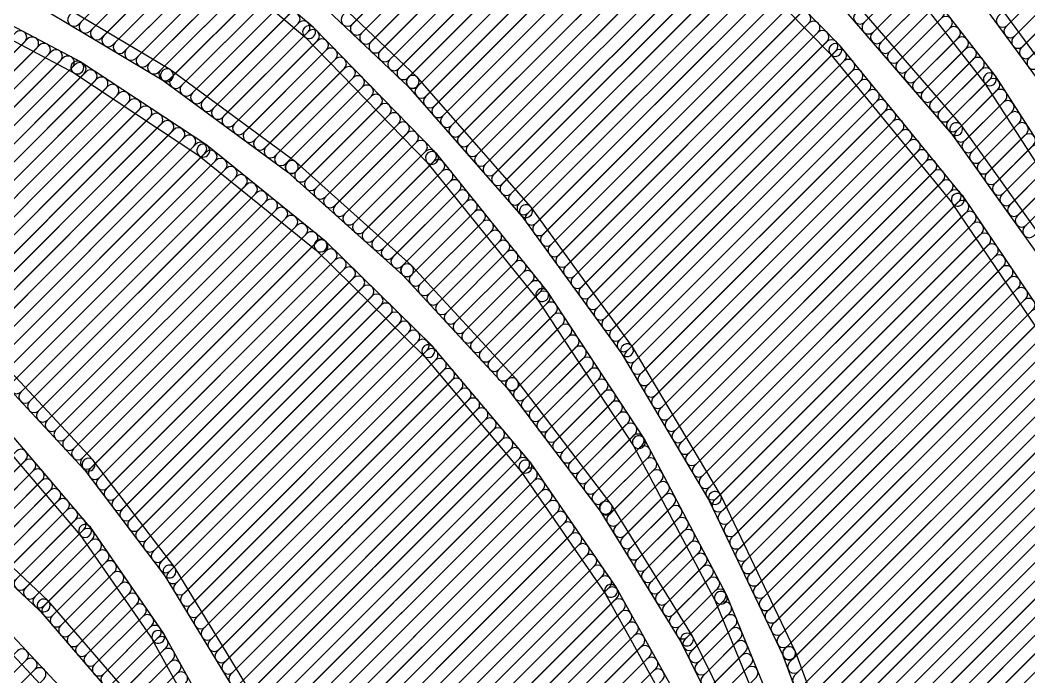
# Model space of a CAD drawing. Extents: x -0.1 to 56.1, y -0.1 to 56.2.
# Drawn here: x 36.77 to 46.71, y 36.04 to 42.51 of the extents above; entities that cross this region are included whole.
import ezdxf

# ---------------------------------------------------------------- set-up
doc = ezdxf.new("R2010")
doc.units = 0
doc.layers.add('1', color=22, linetype='CONTINUOUS')
doc.layers.add('41', color=22, linetype='CONTINUOUS')

msp = doc.modelspace()

# ---------------------------------------------------------------- linework, layer by layer
at = {"layer": '1'}
for points in [[(40.0417, 42.4664), (42.2089, 44.6336, 1), (42.1191, 44.7234), (39.9519, 42.5562, 1)], [(40.1338, 42.3789), (42.3061, 44.5512, 1), (42.2163, 44.641), (40.044, 42.4687, 1)], [(40.2259, 42.2914), (42.4034, 44.4688, 1), (42.3136, 44.5586), (40.1361, 42.3812, 1)], [(40.318, 42.2039), (42.5006, 44.3865, 1), (42.4108, 44.4763), (40.2282, 42.2937, 1)], [(40.4101, 42.1164), (42.5978, 44.3041, 1), (42.508, 44.3939), (40.3203, 42.2062, 1)], [(40.5022, 42.0289), (42.6951, 44.2217, 1), (42.6053, 44.3115), (40.4124, 42.1187, 1)], [(40.5944, 41.9414), (42.7923, 44.1393, 1), (42.7025, 44.2291), (40.5045, 42.0312, 1)], [(40.6863, 41.8537), (42.8895, 44.057, 1), (42.7997, 44.1468), (40.5965, 41.9435, 1)], [(40.7701, 41.758), (42.9868, 43.9746, 1), (42.897, 44.0644), (40.6803, 41.8478, 1)], [(40.854, 41.6623), (43.084, 43.8922, 1), (42.9942, 43.982), (40.7642, 41.7521, 1)], [(40.9379, 41.5665), (43.1812, 43.8099, 1), (43.0914, 43.8997), (40.8481, 41.6563, 1)], [(41.0218, 41.4708), (43.2785, 43.7275, 1), (43.1887, 43.8173), (40.932, 41.5606, 1)], [(41.1057, 41.3751), (43.3757, 43.6451, 1), (43.2859, 43.7349), (41.0159, 41.4649, 1)], [(46.4983, 42.4572), (47.751, 43.7099, 1), (47.6612, 43.7997), (46.4085, 42.547, 1)], [(41.1896, 41.2794), (43.4729, 43.5627, 1), (43.3831, 43.6525), (41.0998, 41.3692, 1)], [(44.8494, 42.2584), (43.5142, 43.6175, 1), (43.4236, 43.5285), (44.7588, 42.1694, 1)], [(46.5743, 42.3536), (47.8283, 43.6076, 1), (47.7385, 43.6974), (46.4845, 42.4434, 1)], [(37.3481, 42.4668), (38.3429, 43.4617, 1), (38.2531, 43.5515), (37.2583, 42.5566, 1)], [(38.2529, 43.4616), (39.5772, 42.3426, 1), (39.6592, 42.4396), (38.3349, 43.5586, 1)], [(41.2735, 41.1837), (43.5654, 43.4756, 1), (43.4756, 43.5654), (41.1837, 41.2735, 1)], [(45.0258, 43.4984), (46.2774, 41.8854, 1), (46.3777, 41.9633), (45.1261, 43.5763, 1)], [(46.6502, 42.2499), (47.9056, 43.5053, 1), (47.8158, 43.5951), (46.5604, 42.3397, 1)], [(37.4606, 42.3997), (38.4403, 43.3794, 1), (38.3505, 43.4692), (37.3708, 42.4895, 1)], [(41.3574, 41.088), (43.6544, 43.385, 1), (43.5646, 43.4748), (41.2676, 41.1778, 1)], [(45.7423, 43.3653), (46.9733, 41.6851, 1), (47.0757, 41.7602), (45.8448, 43.4403, 1)], [(46.7262, 42.1462), (47.983, 43.4031, 1), (47.8932, 43.4929), (46.6364, 42.236, 1)], [(37.573, 42.3326), (38.5376, 43.2972, 1), (38.4478, 43.387), (37.4832, 42.4224, 1)], [(41.4413, 40.9923), (43.7434, 43.2944, 1), (43.6536, 43.3842), (41.3515, 41.0821, 1)], [(46.8021, 42.0426), (48.0603, 43.3008, 1), (47.9705, 43.3906), (46.7123, 42.1324, 1)], [(37.6855, 42.2654), (38.635, 43.2149, 1), (38.5452, 43.3047), (37.5957, 42.3552, 1)], [(37.798, 42.1983), (38.7323, 43.1327, 1), (38.6425, 43.2225), (37.7082, 42.2881, 1)], [(41.5252, 40.8965), (43.8324, 43.2038, 1), (43.7426, 43.2936), (41.4354, 40.9863, 1)], [(37.9104, 42.1311), (38.8297, 43.0504, 1), (38.7399, 43.1402), (37.8206, 42.221, 1)], [(41.609, 40.8008), (43.9214, 43.1132, 1), (43.8316, 43.203), (41.5192, 40.8906, 1)], [(38.0229, 42.064), (38.927, 42.9681, 1), (38.8372, 43.0579), (37.9331, 42.1538, 1)], [(39.3671, 43.0218), (40.5955, 41.855, 1), (40.6829, 41.9471), (39.4546, 43.1139, 1)], [(41.6929, 40.7051), (44.0104, 43.0226, 1), (43.9206, 43.1124), (41.6031, 40.7949, 1)], [(41.7768, 40.6094), (44.0994, 42.932, 1), (44.0096, 43.0218), (41.687, 40.6992, 1)], [(45.0922, 42.4879), (45.5472, 42.9429, 1), (45.4574, 43.0328), (45.0024, 42.5777, 1)], [(38.1354, 41.9969), (39.0244, 42.8859, 1), (38.9346, 42.9757), (38.0456, 42.0867, 1)], [(41.8548, 40.5077), (44.1884, 42.8414, 1), (44.0986, 42.9312), (41.765, 40.5975, 1)], [(46.0433, 41.4757), (44.7735, 42.9472, 1), (44.6774, 42.8643), (45.9472, 41.3927, 1)], [(45.1754, 42.3915), (45.6257, 42.8418, 1), (45.5359, 42.9316), (45.0856, 42.4813, 1)], [(38.2478, 41.9297), (39.1217, 42.8036, 1), (39.0319, 42.8934), (38.158, 42.0195, 1)], [(41.9304, 40.4037), (44.2774, 42.7508, 1), (44.1876, 42.8406), (41.8405, 40.4935, 1)], [(45.2586, 42.2951), (45.7042, 42.7407, 1), (45.6144, 42.8305), (45.1688, 42.3849, 1)], [(37.3651, 42.0975), (36.0518, 42.7941, 1), (35.9923, 42.6819), (37.3056, 41.9853, 1)], [(38.2514, 42.0197), (36.9409, 42.8019, 1), (36.8758, 42.6929), (38.1863, 41.9106, 1)], [(38.3526, 41.8549), (39.2191, 42.7214, 1), (39.1293, 42.8112), (38.2628, 41.9447, 1)], [(38.4561, 41.7788), (39.3164, 42.6391, 1), (39.2266, 42.7289), (38.3663, 41.8686, 1)], [(42.0059, 40.2997), (44.3665, 42.6602, 1), (44.2767, 42.75), (41.9161, 40.3895, 1)], [(45.3418, 42.1987), (45.7826, 42.6396, 1), (45.6928, 42.7294), (45.252, 42.2885, 1)], [(38.5596, 41.7027), (39.4138, 42.5569, 1), (39.324, 42.6467), (38.4698, 41.7925, 1)], [(42.0815, 40.1956), (44.4555, 42.5696, 1), (44.3657, 42.6594), (41.9917, 40.2854, 1)], [(45.4249, 42.1023), (45.8611, 42.5384, 1), (45.7713, 42.6282), (45.3351, 42.1921, 1)], [(38.6631, 41.6265), (39.5111, 42.4746, 1), (39.4213, 42.5644), (38.5733, 41.7163, 1)], [(42.1571, 40.0916), (44.5445, 42.479, 1), (44.4547, 42.5688), (42.0673, 40.1814, 1)], [(45.5081, 42.0058), (45.9396, 42.4373, 1), (45.8498, 42.5271), (45.4183, 42.0956, 1)], [(38.7666, 41.5504), (39.6085, 42.3923, 1), (39.5187, 42.4821), (38.6767, 41.6402, 1)], [(39.5728, 42.3467), (40.7837, 41.1059, 1), (40.8746, 41.1946), (39.6637, 42.4354, 1)], [(42.2326, 39.9876), (44.6335, 42.3884, 1), (44.5437, 42.4782), (42.1428, 40.0774, 1)], [(45.5913, 41.9094), (46.0181, 42.3362, 1), (45.9283, 42.426), (45.5015, 41.9992, 1)], [(34.9222, 40.4002), (36.8172, 42.2952, 1), (36.7274, 42.385), (34.8324, 40.49, 1)], [(35.0272, 40.3255), (36.9346, 42.2329, 1), (36.8448, 42.3227), (34.9374, 40.4153, 1)], [(38.87, 41.4743), (39.702, 42.3063, 1), (39.6122, 42.3961), (38.7802, 41.5641, 1)], [(42.3082, 39.8835), (44.7225, 42.2978, 1), (44.6327, 42.3876), (42.2184, 39.9733, 1)], [(45.6745, 41.813), (46.0965, 42.235, 1), (46.0067, 42.3248), (45.5847, 41.9028, 1)], [(35.1321, 40.2508), (37.0519, 42.1707, 1), (36.9621, 42.2605), (35.0423, 40.3406, 1)], [(38.9735, 41.3982), (39.7907, 42.2154, 1), (39.7009, 42.3052), (38.8837, 41.488, 1)], [(42.3838, 39.7795), (44.8115, 42.2072, 1), (44.7217, 42.297), (42.294, 39.8693, 1)], [(46.0588, 40.7788), (44.8533, 42.2541, 1), (44.7549, 42.1738), (45.9605, 40.6984, 1)], [(45.7577, 41.7166), (46.175, 42.1339, 1), (46.0852, 42.2237), (45.6679, 41.8064, 1)], [(35.237, 40.1761), (37.1693, 42.1084, 1), (37.0795, 42.1982), (35.1472, 40.2659, 1)], [(35.3419, 40.1015), (37.2866, 42.0462, 1), (37.1968, 42.136), (35.2521, 40.1913, 1)], [(39.077, 41.3221), (39.8794, 42.1245, 1), (39.7896, 42.2143), (38.9872, 41.4119, 1)], [(39.1805, 41.246), (39.9682, 42.0336, 1), (39.8784, 42.1234), (39.0907, 41.3358, 1)], [(42.4594, 39.6755), (44.8957, 42.1118, 1), (44.8059, 42.2016), (42.3696, 39.7653, 1)], [(35.4468, 40.0268), (37.4021, 41.9821, 1), (37.3123, 42.0719), (35.357, 40.1166, 1)], [(38.6109, 41.2752), (37.3704, 42.0944, 1), (37.3004, 41.9884), (38.5409, 41.1692, 1)], [(39.284, 41.1699), (40.0569, 41.9427, 1), (39.9671, 42.0325), (39.1942, 41.2597, 1)], [(42.5349, 39.5714), (44.9765, 42.013, 1), (44.8867, 42.1028), (42.4451, 39.6612, 1)], [(45.8409, 41.6202), (46.2535, 42.0328, 1), (46.1637, 42.1226), (45.7511, 41.71, 1)], [(35.5518, 39.9521), (37.5103, 41.9106, 1), (37.4205, 42.0004), (35.462, 40.0419, 1)], [(35.6514, 39.8721), (37.6185, 41.8392, 1), (37.5287, 41.929), (35.5616, 39.9619, 1)], [(39.4859, 41.112), (38.2565, 42.0163, 1), (38.1812, 41.914), (39.4107, 41.0097, 1)], [(39.3875, 41.0937), (40.1456, 41.8518, 1), (40.0558, 41.9416), (39.2977, 41.1835, 1)], [(40.5915, 41.8592), (41.7082, 40.5851, 1), (41.8037, 40.6688), (40.687, 41.9429, 1)], [(42.6105, 39.4674), (45.0573, 41.9142, 1), (44.9675, 42.004), (42.5207, 39.5572, 1)], [(45.9241, 41.5238), (46.332, 41.9316, 1), (46.2422, 42.0214), (45.8343, 41.6136, 1)], [(46.2742, 41.89), (47.3805, 40.174, 1), (47.4872, 40.2428), (46.3809, 41.9588, 1)], [(35.7471, 39.7882), (37.7267, 41.7678, 1), (37.6369, 41.8576), (35.6573, 39.878, 1)], [(39.491, 41.0176), (40.2343, 41.7609, 1), (40.1445, 41.8507), (39.4012, 41.1074, 1)], [(42.6861, 39.3634), (45.138, 41.8153, 1), (45.0482, 41.9051), (42.5963, 39.4532, 1)], [(46.0073, 41.4274), (46.4065, 41.8266, 1), (46.3167, 41.9164), (45.9175, 41.5172, 1)], [(35.8428, 39.7043), (37.8348, 41.6963, 1), (37.745, 41.7861), (35.753, 39.7942, 1)], [(39.5859, 40.933), (40.323, 41.67, 1), (40.2332, 41.7598), (39.4961, 41.0228, 1)], [(42.7616, 39.2593), (45.2188, 41.7165, 1), (45.129, 41.8063), (42.6718, 39.3491, 1)], [(46.0855, 41.3259), (46.4769, 41.7174, 1), (46.3871, 41.8072), (45.9957, 41.4157, 1)], [(35.9386, 39.6205), (37.943, 41.6249, 1), (37.8532, 41.7147), (35.8487, 39.7103, 1)], [(36.0343, 39.5366), (38.0512, 41.5535, 1), (37.9614, 41.6433), (35.9445, 39.6264, 1)], [(39.6807, 40.8481), (40.4117, 41.5791, 1), (40.3219, 41.6689), (39.5909, 40.9379, 1)], [(42.8326, 39.1507), (45.2996, 41.6177, 1), (45.2098, 41.7075), (42.7428, 39.2405, 1)], [(46.1603, 41.2212), (46.5473, 41.6082, 1), (46.4575, 41.698), (46.0705, 41.311, 1)], [(36.13, 39.4527), (38.1593, 41.482, 1), (38.0695, 41.5718), (36.0402, 39.5425, 1)], [(39.7755, 40.7633), (40.5004, 41.4882, 1), (40.4106, 41.578), (39.6857, 40.8531, 1)], [(42.8996, 39.0381), (45.3803, 41.5188, 1), (45.2905, 41.6086), (42.8098, 39.1279, 1)], [(46.2352, 41.1164), (46.6177, 41.499, 1), (46.5279, 41.5888), (46.1454, 41.2062, 1)], [(36.2257, 39.3688), (38.2675, 41.4106, 1), (38.1777, 41.5004), (36.1359, 39.4586, 1)], [(36.3214, 39.2849), (38.3757, 41.3392, 1), (38.2859, 41.429), (36.2316, 39.3747, 1)], [(39.8702, 40.6785), (40.5891, 41.3973, 1), (40.4993, 41.4871), (39.7804, 40.7683, 1)], [(42.9666, 38.9255), (45.4611, 41.42, 1), (45.3713, 41.5098), (42.8768, 39.0153, 1)], [(47.1771, 39.8898), (46.0469, 41.4711, 1), (45.9436, 41.3973), (47.0738, 39.816, 1)], [(46.3101, 41.0117), (46.6881, 41.3898, 1), (46.5983, 41.4796), (46.2202, 41.1015, 1)], [(36.4171, 39.201), (38.4838, 41.2677, 1), (38.394, 41.3575), (36.3273, 39.2908, 1)], [(39.965, 40.5936), (40.6778, 41.3064, 1), (40.588, 41.3963), (39.8752, 40.6834, 1)], [(43.0336, 38.8129), (45.5419, 41.3211, 1), (45.452, 41.4109), (42.9438, 38.9027, 1)], [(46.3849, 40.907), (46.7585, 41.2806, 1), (46.6687, 41.3704), (46.2951, 40.9968, 1)], [(36.5128, 39.1171), (38.592, 41.1963, 1), (38.5022, 41.2861), (36.423, 39.2069, 1)], [(39.7721, 40.3372), (38.6158, 41.2716, 1), (38.536, 41.1728), (39.6923, 40.2384, 1)], [(40.0598, 40.5088), (40.7665, 41.2156, 1), (40.6767, 41.3054), (39.97, 40.5986, 1)], [(43.1006, 38.7003), (45.6226, 41.2223, 1), (45.5328, 41.3121), (43.0108, 38.7901, 1)], [(46.4598, 40.8022), (46.829, 41.1714, 1), (46.7391, 41.2612), (46.37, 40.892, 1)], [(36.6068, 39.0314), (38.6937, 41.1184, 1), (38.6039, 41.2082), (36.517, 39.1212, 1)], [(40.1545, 40.424), (40.8553, 41.1247, 1), (40.7654, 41.2145), (40.0647, 40.5138, 1)], [(40.7797, 41.1105), (41.8661, 39.7594, 1), (41.9651, 39.839), (40.8786, 41.1901, 1)], [(43.1676, 38.5877), (45.7034, 41.1235, 1), (45.6136, 41.2133), (43.0778, 38.6775, 1)], [(46.5346, 40.6975), (46.8994, 41.0622, 1), (46.8096, 41.152), (46.4448, 40.7873, 1)], [(36.6934, 38.9385), (38.793, 41.0381, 1), (38.7032, 41.1279), (36.6036, 39.0283, 1)], [(36.78, 38.8455), (38.8924, 40.9578, 1), (38.8026, 41.0476), (36.6902, 38.9353, 1)], [(40.6278, 40.0902), (39.4907, 41.1082, 1), (39.406, 41.0136), (40.5431, 39.9956, 1)], [(40.2493, 40.3391), (40.9371, 41.0269, 1), (40.8473, 41.1167), (40.1595, 40.4289, 1)], [(43.2346, 38.4751), (45.7842, 41.0246, 1), (45.6943, 41.1144), (43.1448, 38.5649, 1)], [(46.6095, 40.5927), (46.9698, 40.953, 1), (46.88, 41.0428), (46.5197, 40.6825, 1)], [(36.8667, 38.7525), (38.9917, 40.8775, 1), (38.9019, 40.9674), (36.7769, 38.8423, 1)], [(40.3441, 40.2543), (41.0172, 40.9274, 1), (40.9274, 41.0172), (40.2543, 40.3441, 1)], [(43.3017, 38.3625), (45.8649, 40.9258, 1), (45.7751, 41.0156), (43.2119, 38.4523, 1)], [(46.6844, 40.488), (47.0402, 40.8438, 1), (46.9504, 40.9336), (46.5946, 40.5778, 1)], [(36.9533, 38.6595), (39.091, 40.7973, 1), (39.0012, 40.8871), (36.8635, 38.7493, 1)], [(40.4389, 40.1694), (41.0972, 40.8278, 1), (41.0074, 40.9176), (40.3491, 40.2593, 1)], [(43.3687, 38.2499), (45.9457, 40.8269, 1), (45.8559, 40.9167), (43.2789, 38.3397, 1)], [(37.0399, 38.5666), (39.1904, 40.717, 1), (39.1006, 40.8068), (36.9501, 38.6564, 1)], [(40.5336, 40.0846), (41.1773, 40.7283, 1), (41.0875, 40.8181), (40.4438, 40.1744, 1)], [(43.4357, 38.1373), (46.0265, 40.7281, 1), (45.9366, 40.8179), (43.3459, 38.2271, 1)], [(47.1281, 39.1949), (46.0623, 40.7741, 1), (45.957, 40.7031), (47.0228, 39.1239, 1)], [(46.7592, 40.3832), (47.1106, 40.7346, 1), (47.0208, 40.8244), (46.6694, 40.473, 1)], [(37.1266, 38.4736), (39.2897, 40.6367, 1), (39.1999, 40.7265), (37.0367, 38.5634, 1)], [(37.2132, 38.3806), (39.389, 40.5565, 1), (39.2992, 40.6463), (37.1234, 38.4704, 1)], [(40.6284, 39.9998), (41.2573, 40.6287, 1), (41.1675, 40.7185), (40.5386, 40.0896, 1)], [(41.7045, 40.5896), (42.7003, 39.2189, 1), (42.803, 39.2935), (41.8073, 40.6642, 1)], [(43.5027, 38.0247), (46.1017, 40.6238, 1), (46.0119, 40.7136), (43.4129, 38.1145, 1)], [(37.2998, 38.2876), (39.4884, 40.4762, 1), (39.3986, 40.566), (37.21, 38.3774, 1)], [(40.7147, 39.9065), (41.3374, 40.5292, 1), (41.2476, 40.619), (40.6249, 39.9963, 1)], [(43.5697, 37.9121), (46.1741, 40.5166, 1), (46.0843, 40.6064), (43.4799, 38.0019, 1)], [(37.3864, 38.1947), (39.5877, 40.3959, 1), (39.4979, 40.4857), (37.2966, 38.2845, 1)], [(40.8009, 39.813), (41.4174, 40.4296, 1), (41.3276, 40.5194), (40.7111, 39.9028, 1)], [(43.6367, 37.7995), (46.2465, 40.4093, 1), (46.1567, 40.4991), (43.5469, 37.8893, 1)], [(37.4731, 38.1017), (39.687, 40.3157, 1), (39.5972, 40.4055), (37.3833, 38.1915, 1)], [(40.887, 39.7196), (41.4975, 40.3301, 1), (41.4077, 40.4199), (40.7972, 39.8094, 1)], [(43.6982, 37.6815), (46.3189, 40.3021, 1), (46.2291, 40.3919), (43.6084, 37.7713, 1)], [(37.5524, 38.0014), (39.7856, 40.2346, 1), (39.6958, 40.3244), (37.4626, 38.0912, 1)], [(37.6298, 37.8992), (39.8762, 40.1456, 1), (39.7864, 40.2355), (37.54, 37.989, 1)], [(40.838, 39.2922), (39.7766, 40.3331, 1), (39.6877, 40.2425), (40.7491, 39.2016, 1)], [(40.9731, 39.6261), (41.5775, 40.2305, 1), (41.4877, 40.3203), (40.8833, 39.7159, 1)], [(43.7563, 37.5599), (46.3912, 40.1949, 1), (46.3014, 40.2847), (43.6665, 37.6497, 1)], [(37.7073, 37.7971), (39.9669, 40.0567, 1), (39.8771, 40.1465), (37.6175, 37.8869, 1)], [(41.0593, 39.5326), (41.6576, 40.131, 1), (41.5678, 40.2208), (40.9695, 39.6224, 1)], [(43.8143, 37.4383), (46.4636, 40.0876, 1), (46.3738, 40.1774), (43.7245, 37.5281, 1)], [(37.7848, 37.695), (40.0576, 39.9678, 1), (39.9678, 40.0576), (37.695, 37.7848, 1)], [(41.6665, 38.9637), (40.6321, 40.086, 1), (40.5388, 39.9999), (41.5731, 38.8777, 1)], [(41.1454, 39.4392), (41.7377, 40.0314, 1), (41.6478, 40.1212), (41.0556, 39.529, 1)], [(43.8724, 37.3168), (46.536, 39.9804, 1), (46.4462, 40.0702), (43.7825, 37.4066, 1)], [(37.8623, 37.5929), (40.1483, 39.8789, 1), (40.0585, 39.9687), (37.7725, 37.6827, 1)], [(41.2316, 39.3457), (41.8177, 39.9318, 1), (41.7279, 40.0217), (41.1418, 39.4355, 1)], [(43.9304, 37.1952), (46.6083, 39.8732, 1), (46.5185, 39.963), (43.8406, 37.285, 1)], [(37.9398, 37.4907), (40.239, 39.7899, 1), (40.1492, 39.8797), (37.85, 37.5805, 1)], [(41.3177, 39.2522), (41.8978, 39.8323, 1), (41.808, 39.9221), (41.2279, 39.342, 1)], [(41.8625, 39.7643), (42.8145, 38.3153, 1), (42.9206, 38.385), (41.9687, 39.834, 1)], [(43.9884, 37.0736), (46.6807, 39.7659, 1), (46.5909, 39.8557), (43.8986, 37.1634, 1)], [(38.0172, 37.3886), (40.3296, 39.701, 1), (40.2398, 39.7908), (37.9274, 37.4784, 1)], [(41.4038, 39.1588), (41.9759, 39.7308, 1), (41.8861, 39.8206), (41.314, 39.2486, 1)], [(44.0465, 36.9521), (46.7531, 39.6587, 1), (46.6633, 39.7485), (43.9567, 37.0419, 1)], [(38.0947, 37.2865), (40.4203, 39.6121, 1), (40.3305, 39.7019), (38.0049, 37.3763, 1)], [(41.49, 39.0653), (42.0471, 39.6224, 1), (41.9573, 39.7122), (41.4002, 39.1551, 1)], [(44.1045, 36.8305), (46.8255, 39.5515, 1), (46.7357, 39.6413), (44.0147, 36.9203, 1)], [(38.1722, 37.1844), (40.511, 39.5232, 1), (40.4212, 39.613), (38.0824, 37.2742, 1)], [(41.5761, 38.9719), (42.1183, 39.514, 1), (42.0285, 39.6038), (41.4863, 39.0617, 1)], [(38.2497, 37.0822), (40.6017, 39.4342, 1), (40.5119, 39.524), (38.1599, 37.172, 1)], [(41.6623, 38.8784), (42.1895, 39.4056, 1), (42.0997, 39.4954), (41.5725, 38.9682, 1)], [(44.1625, 36.7089), (46.8978, 39.4442, 1), (46.808, 39.534), (44.0727, 36.7987, 1)], [(38.3225, 36.9754), (40.6924, 39.3453, 1), (40.6025, 39.4351), (38.2326, 37.0652, 1)], [(38.3905, 36.8639), (40.783, 39.2564, 1), (40.6932, 39.3462), (38.3007, 36.9537, 1)], [(41.74, 38.7765), (42.2607, 39.2972, 1), (42.1709, 39.3871), (41.6502, 38.8663, 1)], [(44.2206, 36.5873), (46.9702, 39.337, 1), (46.8804, 39.4268), (44.1308, 36.6771, 1)], [(38.4586, 36.7523), (40.8703, 39.1641, 1), (40.7805, 39.2539), (38.3688, 36.8422, 1)], [(41.7989, 38.1499), (40.8422, 39.2878, 1), (40.745, 39.206), (41.7017, 38.0682, 1)], [(41.8174, 38.6743), (42.3319, 39.1889, 1), (42.2421, 39.2787), (41.7276, 38.7641, 1)], [(42.6971, 39.2237), (43.5635, 37.7678, 1), (43.6726, 37.8327), (42.8062, 39.2887, 1)], [(44.2786, 36.4658), (47.0426, 39.2298, 1), (46.9528, 39.3196), (44.1888, 36.5556, 1)], [(38.5267, 36.6408), (40.9524, 39.0665, 1), (40.8626, 39.1563), (38.4369, 36.7306, 1)], [(41.8949, 38.5722), (42.4032, 39.0805, 1), (42.3134, 39.1703), (41.8051, 38.662, 1)], [(44.3366, 36.3442), (47.115, 39.1225, 1), (47.0252, 39.2123), (44.2468, 36.434, 1)], [(36.4985, 39.0512), (37.3988, 38.085, 1), (37.4917, 38.1716), (36.5914, 39.1378, 1)], [(38.5947, 36.5293), (41.0344, 38.969, 1), (40.9446, 39.0588), (38.5049, 36.6191, 1)], [(41.9723, 38.47), (42.4744, 38.9721, 1), (42.3846, 39.0619), (41.8825, 38.5598, 1)], [(44.3944, 36.2223), (47.1793, 39.0072, 1), (47.0895, 39.0971), (44.3046, 36.3121, 1)], [(38.6628, 36.4178), (41.1165, 38.8714, 1), (41.0267, 38.9612), (38.573, 36.5076, 1)], [(42.5924, 37.7428), (41.6704, 38.9591, 1), (41.5692, 38.8823), (42.4912, 37.6661, 1)], [(42.0497, 38.3678), (42.5456, 38.8637, 1), (42.4558, 38.9535), (41.9599, 38.4576, 1)], [(44.4428, 36.0912), (47.243, 38.8913, 1), (47.1532, 38.9811), (44.353, 36.181, 1)], [(38.7309, 36.3062), (41.1985, 38.7738, 1), (41.1087, 38.8636), (38.6411, 36.396, 1)], [(42.1272, 38.2657), (42.6168, 38.7553, 1), (42.527, 38.8451), (42.0374, 38.3555, 1)], [(44.4913, 35.96), (47.3066, 38.7754, 1), (47.2168, 38.8652), (44.4015, 36.0499, 1)], [(38.799, 36.1947), (41.2805, 38.6763, 1), (41.1907, 38.7661), (38.7092, 36.2845, 1)], [(44.5398, 35.8289), (47.3703, 38.6595, 1), (47.2805, 38.7493), (44.45, 35.9187, 1)], [(38.867, 36.0832), (41.3626, 38.5787, 1), (41.2728, 38.6685), (38.7772, 36.173, 1)], [(42.2046, 38.1635), (42.688, 38.6469, 1), (42.5982, 38.7367), (42.1148, 38.2533, 1)], [(38.9351, 35.9716), (41.4446, 38.4811, 1), (41.3548, 38.5709), (38.8453, 36.0614, 1)], [(42.2821, 38.0614), (42.7592, 38.5385, 1), (42.6694, 38.6283), (42.1923, 38.1512, 1)], [(44.5882, 35.6978), (47.434, 38.5435, 1), (47.3442, 38.6333), (44.4984, 35.7876, 1)], [(36.5394, 38.4007), (37.3628, 37.4345, 1), (37.4594, 37.5169), (36.636, 38.483, 1)], [(38.9993, 35.8562), (41.5267, 38.3836, 1), (41.4369, 38.4734), (38.9095, 35.946, 1)], [(42.3595, 37.9592), (42.8304, 38.4301, 1), (42.7406, 38.5199), (42.2697, 38.049, 1)], [(44.6367, 35.5666), (47.4977, 38.4276, 1), (47.4079, 38.5174), (44.5469, 35.6564, 1)], [(39.0575, 35.7348), (41.6087, 38.286, 1), (41.5189, 38.3758), (38.9677, 35.8246, 1)], [(42.437, 37.857), (42.9016, 38.3217, 1), (42.8118, 38.4115), (42.3472, 37.9468, 1)], [(42.8114, 38.3205), (43.62, 36.7869, 1), (43.7324, 36.8462), (42.9237, 38.3798, 1)], [(44.6851, 35.4355), (47.5613, 38.3117, 1), (47.4715, 38.4015), (44.5953, 35.5253, 1)], [(36.1646, 37.5116), (36.8246, 38.1717, 1), (36.7348, 38.2615), (36.0748, 37.6014, 1)], [(39.1157, 35.6134), (41.6907, 38.1884, 1), (41.6009, 38.2782), (39.0259, 35.7032, 1)], [(42.5144, 37.7549), (42.965, 38.2055, 1), (42.8752, 38.2953), (42.4246, 37.8447, 1)], [(44.7336, 35.3043), (47.625, 38.1957, 1), (47.5352, 38.2855), (44.6438, 35.3941, 1)], [(36.2643, 37.4317), (36.9073, 38.0747, 1), (36.8175, 38.1645), (36.1745, 37.5215, 1)], [(37.3947, 38.0899), (38.1929, 37.0377, 1), (38.2941, 37.1145), (37.4958, 38.1666, 1)], [(39.1739, 35.492), (41.7728, 38.0909, 1), (41.683, 38.1807), (39.0841, 35.5818, 1)], [(42.6459, 36.9208), (41.8026, 38.1451, 1), (41.698, 38.073), (42.5413, 36.8487, 1)], [(42.5913, 37.6521), (43.027, 38.0879, 1), (42.9372, 38.1777), (42.5015, 37.7419, 1)], [(44.7821, 35.1732), (47.6887, 38.0798, 1), (47.5989, 38.1696), (44.6923, 35.263, 1)], [(36.357, 37.3448), (36.9899, 37.9777, 1), (36.9001, 38.0675), (36.2672, 37.4346, 1)], [(39.2321, 35.3706), (41.8484, 37.9869, 1), (41.7586, 38.0767), (39.1423, 35.4604, 1)], [(42.6598, 37.541), (43.089, 37.9703, 1), (42.9992, 38.0601), (42.57, 37.6308, 1)], [(44.8305, 35.042), (47.7524, 37.9639, 1), (47.6625, 38.0537), (44.7407, 35.1318, 1)], [(36.4497, 37.2579), (37.0725, 37.8808, 1), (36.9827, 37.9706), (36.3599, 37.3477, 1)], [(39.2903, 35.2491), (41.9217, 37.8806, 1), (41.8319, 37.9704), (39.2005, 35.3389, 1)], [(36.5424, 37.171), (37.1552, 37.7838, 1), (37.0654, 37.8736), (36.4526, 37.2608, 1)], [(39.3485, 35.1277), (41.9949, 37.7742, 1), (41.9051, 37.864), (39.2586, 35.2175, 1)], [(42.7283, 37.43), (43.1511, 37.8527, 1), (43.0613, 37.9425), (42.6385, 37.5198, 1)], [(44.879, 34.9109), (47.816, 37.8479, 1), (47.7262, 37.9377), (44.7892, 35.0007, 1)], [(36.6351, 37.0841), (37.2378, 37.6868, 1), (37.148, 37.7766), (36.5453, 37.1739, 1)], [(39.4066, 35.0063), (42.0682, 37.6679, 1), (41.9784, 37.7577), (39.3168, 35.0961, 1)], [(42.7968, 37.3189), (43.2131, 37.7351, 1), (43.1233, 37.8249), (42.707, 37.4087, 1)], [(43.5608, 37.7729), (44.2906, 36.244, 1), (44.4053, 36.2987), (43.6754, 37.8276, 1)], [(44.9275, 34.7798), (47.8797, 37.732, 1), (47.7899, 37.8218), (44.8376, 34.8696, 1)], [(36.7278, 36.9972), (37.3205, 37.5899, 1), (37.2306, 37.6797), (36.638, 37.087, 1)], [(39.4648, 34.8849), (42.1415, 37.5615, 1), (42.0517, 37.6513), (39.375, 34.9747, 1)], [(43.397, 36.4388), (42.5958, 37.7378, 1), (42.4877, 37.6711), (43.2889, 36.3722, 1)], [(42.8653, 37.2078), (43.2751, 37.6175, 1), (43.1853, 37.7073), (42.7755, 37.2976, 1)], [(44.9759, 34.6486), (47.9434, 37.6161, 1), (47.8536, 37.7059), (44.8861, 34.7384, 1)], [(36.8205, 36.9103), (37.4031, 37.4929, 1), (37.3133, 37.5827), (36.7307, 37.0001, 1)], [(38.6094, 28.1025), (48.0071, 37.5002, 1), (47.9172, 37.59), (38.5196, 28.1923, 1)], [(42.9339, 37.0967), (43.3371, 37.4999, 1), (43.2473, 37.5897), (42.8441, 37.1865, 1)], [(37.0471, 36.7877), (36.2369, 37.5472, 1), (36.1501, 37.4545), (36.9602, 36.695, 1)], [(36.9132, 36.8234), (37.4824, 37.3926, 1), (37.3926, 37.4824), (36.8234, 36.9132, 1)], [(37.3589, 37.4396), (38.0806, 36.3953, 1), (38.1851, 36.4676), (37.4633, 37.5118, 1)], [(38.6396, 27.9531), (48.066, 37.3794, 1), (47.9761, 37.4692), (38.5498, 28.0429, 1)], [(39.523, 34.7635), (42.2147, 37.4552, 1), (42.1249, 37.545), (39.4332, 34.8533, 1)], [(43.0024, 36.9856), (43.3991, 37.3823, 1), (43.3093, 37.4721), (42.9126, 37.0754, 1)], [(37.0059, 36.7365), (37.5558, 37.2864, 1), (37.466, 37.3762), (36.9161, 36.8263, 1)], [(39.575, 34.6359), (42.288, 37.3488, 1), (42.1982, 37.4386), (39.4852, 34.7257, 1)], [(43.0709, 36.8745), (43.4611, 37.2647, 1), (43.3713, 37.3545), (42.9811, 36.9643, 1)], [(37.0934, 36.6444), (37.6292, 37.1802, 1), (37.5394, 37.27), (37.0036, 36.7342, 1)], [(39.6226, 34.5039), (42.3612, 37.2425, 1), (42.2714, 37.3323), (39.5328, 34.5937, 1)], [(37.1765, 36.5479), (37.7026, 37.074, 1), (37.6128, 37.1638), (37.0867, 36.6377, 1)], [(39.6702, 34.3718), (42.4345, 37.1361, 1), (42.3447, 37.2259), (39.5804, 34.4616, 1)], [(43.1394, 36.7634), (43.5231, 37.1471, 1), (43.4333, 37.2369), (43.0496, 36.8532, 1)], [(37.2596, 36.4514), (37.776, 36.9678, 1), (37.6862, 37.0576), (37.1698, 36.5412, 1)], [(38.1893, 37.043), (38.8773, 35.9157, 1), (38.9857, 35.9819), (38.2977, 37.1092, 1)], [(39.7178, 34.2398), (42.5077, 37.0298, 1), (42.4179, 37.1196), (39.628, 34.3296, 1)], [(43.2079, 36.6523), (43.5851, 37.0295, 1), (43.4953, 37.1193), (43.1181, 36.7421, 1)], [(39.7653, 34.1078), (42.581, 36.9234, 1), (42.4912, 37.0132), (39.6755, 34.1976, 1)], [(43.2764, 36.5413), (43.6471, 36.9119, 1), (43.5573, 37.0017), (43.1866, 36.6311, 1)], [(37.3427, 36.3549), (37.8494, 36.8616, 1), (37.7596, 36.9514), (37.2529, 36.4447, 1)], [(39.8129, 33.9758), (42.6523, 36.8151, 1), (42.5625, 36.9049), (39.7231, 34.0656, 1)], [(43.3712, 35.6161), (42.6491, 36.9156, 1), (42.5381, 36.8539), (43.2602, 35.5544, 1)], [(43.345, 36.4302), (43.7091, 36.7943, 1), (43.6193, 36.8841), (43.2552, 36.52, 1)], [(43.6175, 36.7924), (44.2754, 35.1884, 1), (44.3929, 35.2366), (43.735, 36.8406, 1)], [(37.7764, 35.9414), (37.0517, 36.7828, 1), (36.9555, 36.6999), (37.6802, 35.8585, 1)], [(37.4258, 36.2584), (37.9228, 36.7554, 1), (37.833, 36.8452), (37.336, 36.3482, 1)], [(39.8605, 33.8437), (42.7164, 36.6997, 1), (42.6266, 36.7895), (39.7707, 33.9335, 1)], [(43.41, 36.3156), (43.7633, 36.6689, 1), (43.6735, 36.7587), (43.3202, 36.4054, 1)], [(37.2034, 35.9012), (36.464, 36.6883, 1), (36.3715, 36.6013), (37.1108, 35.8143, 1)], [(37.5089, 36.1619), (37.9962, 36.6492, 1), (37.9064, 36.739), (37.4191, 36.2517, 1)], [(39.9081, 33.7117), (42.7806, 36.5842, 1), (42.6908, 36.674), (39.8183, 33.8015, 1)], [(37.592, 36.0654), (38.0696, 36.543, 1), (37.9798, 36.6328), (37.5022, 36.1552, 1)], [(39.9557, 33.5797), (42.8447, 36.4688, 1), (42.7549, 36.5586), (39.8659, 33.6695, 1)], [(43.4692, 36.1951), (43.8155, 36.5415, 1), (43.7257, 36.6313), (43.3794, 36.285, 1)], [(37.6752, 35.9689), (38.143, 36.4368, 1), (38.0532, 36.5266), (37.5854, 36.0587, 1)], [(38.0772, 36.4008), (38.6899, 35.2891, 1), (38.8012, 35.3504), (38.1884, 36.4621, 1)], [(43.5283, 36.0747), (43.8677, 36.4141, 1), (43.7779, 36.5039), (43.4385, 36.1645, 1)], [(37.4496, 30.894), (42.9089, 36.3533, 1), (42.8191, 36.4431), (37.3598, 30.9838, 1)], [(37.7583, 35.8724), (38.2114, 36.3255, 1), (38.1216, 36.4153), (37.6685, 35.9622, 1)], [(44.073, 35.0637), (43.4, 36.4335, 1), (43.286, 36.3775), (43.959, 35.0077, 1)], [(43.5875, 35.9543), (43.92, 36.2868, 1), (43.8302, 36.3766), (43.4977, 36.0441, 1)], [(35.3243, 34.6956), (36.8336, 36.205, 1), (36.7438, 36.2948), (35.2345, 34.7854, 1)], [(37.4926, 30.7574), (42.973, 36.2378, 1), (42.8832, 36.3277), (37.4028, 30.8472, 1)], [(37.8334, 35.7679), (38.2752, 36.2097, 1), (38.1854, 36.2995), (37.7436, 35.8577, 1)], [(44.2884, 36.2493), (44.8756, 34.6601, 1), (44.9948, 34.7042), (44.4075, 36.2934, 1)], [(35.4089, 34.6007), (36.9206, 36.1124, 1), (36.8308, 36.2022), (35.3191, 34.6905, 1)], [(37.5355, 30.6207), (43.0372, 36.1224, 1), (42.9474, 36.2122), (37.4457, 30.7105, 1)], [(37.9067, 35.6617), (38.339, 36.0939, 1), (38.2492, 36.1837), (37.8169, 35.7515, 1)], [(43.6467, 35.8338), (43.9722, 36.1594, 1), (43.8824, 36.2492), (43.5569, 35.9236, 1)], [(35.4935, 34.5057), (37.0076, 36.0198, 1), (36.9178, 36.1096), (35.4037, 34.5955, 1)], [(37.5683, 30.4739), (43.1013, 36.0069, 1), (43.0115, 36.0967), (37.4785, 30.5637, 1)], [(37.9801, 35.5554), (38.4028, 35.9781, 1), (38.313, 36.068), (37.8903, 35.6452, 1)], [(43.7058, 35.7134), (44.0245, 36.032, 1), (43.9347, 36.1219), (43.616, 35.8032, 1)]]:
    msp.add_lwpolyline(points, format="xyb", close=True, dxfattribs=at)
at = {"layer": '41'}
for radius in [27.2032, 26.7968]:
    msp.add_circle((28, 28), radius, dxfattribs=at)

doc.saveas('drawing.dxf')
